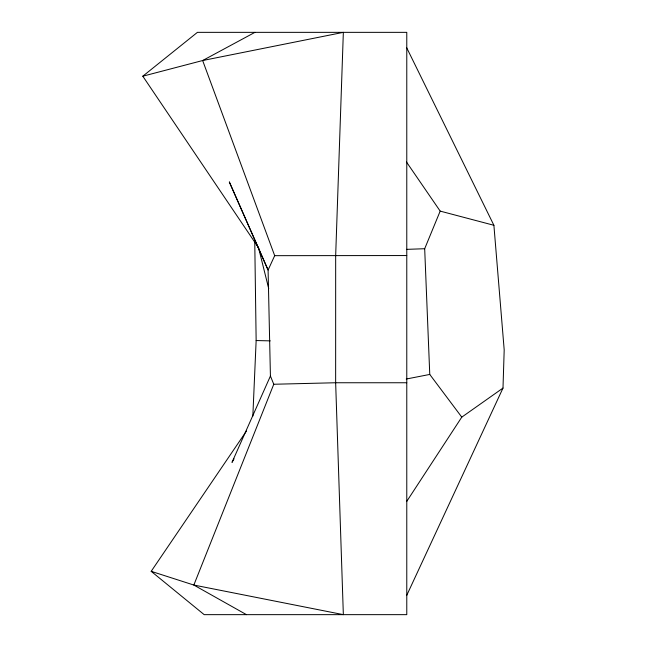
<?xml version="1.0" encoding="UTF-8"?>
<svg xmlns="http://www.w3.org/2000/svg" width="647" height="647" viewBox="0 0 647 647"><rect width="100%" height="100%" fill="white"/><g stroke="black" fill="none" stroke-linecap="round" stroke-linejoin="round"><path stroke-width="0.97" d="M406.688 595.466L502.994 388.071L504.191 349.898L493.896 225.285L406.672 47.716M252.84 416.126L256.147 340.548L254.756 241.549M254.926 32.35L202.648 60.527L274.684 255.67L268.093 270.042L229.353 182.033L268.093 270.042L270.422 376.028L273.77 384.253L193.833 585.05L246.458 614.65M406.639 501.546L461.78 417.137L429.762 374.435L424.683 248.723L440.178 211.108L406.51 162.049M270.422 376.028L232.006 462.37L234.028 458.877M268.715 288.619L258.533 247.744L142.809 76.2L197.416 32.35L406.777 32.35L406.777 614.65L204.177 614.65L151.188 571.333L246.442 431.072M461.78 417.137L502.994 388.071M142.809 76.2L202.648 60.527L343.347 32.35L335.672 255.549L335.647 382.749L343.347 614.65L193.833 585.05L151.188 571.333M406.235 379.037L429.762 374.435M406.567 249.362L424.683 248.723M273.77 384.253L335.647 382.749L406.777 382.749M274.684 255.67L406.777 255.549M256.147 340.548L270.268 340.872M440.178 211.108L493.896 225.285"/></g></svg>
